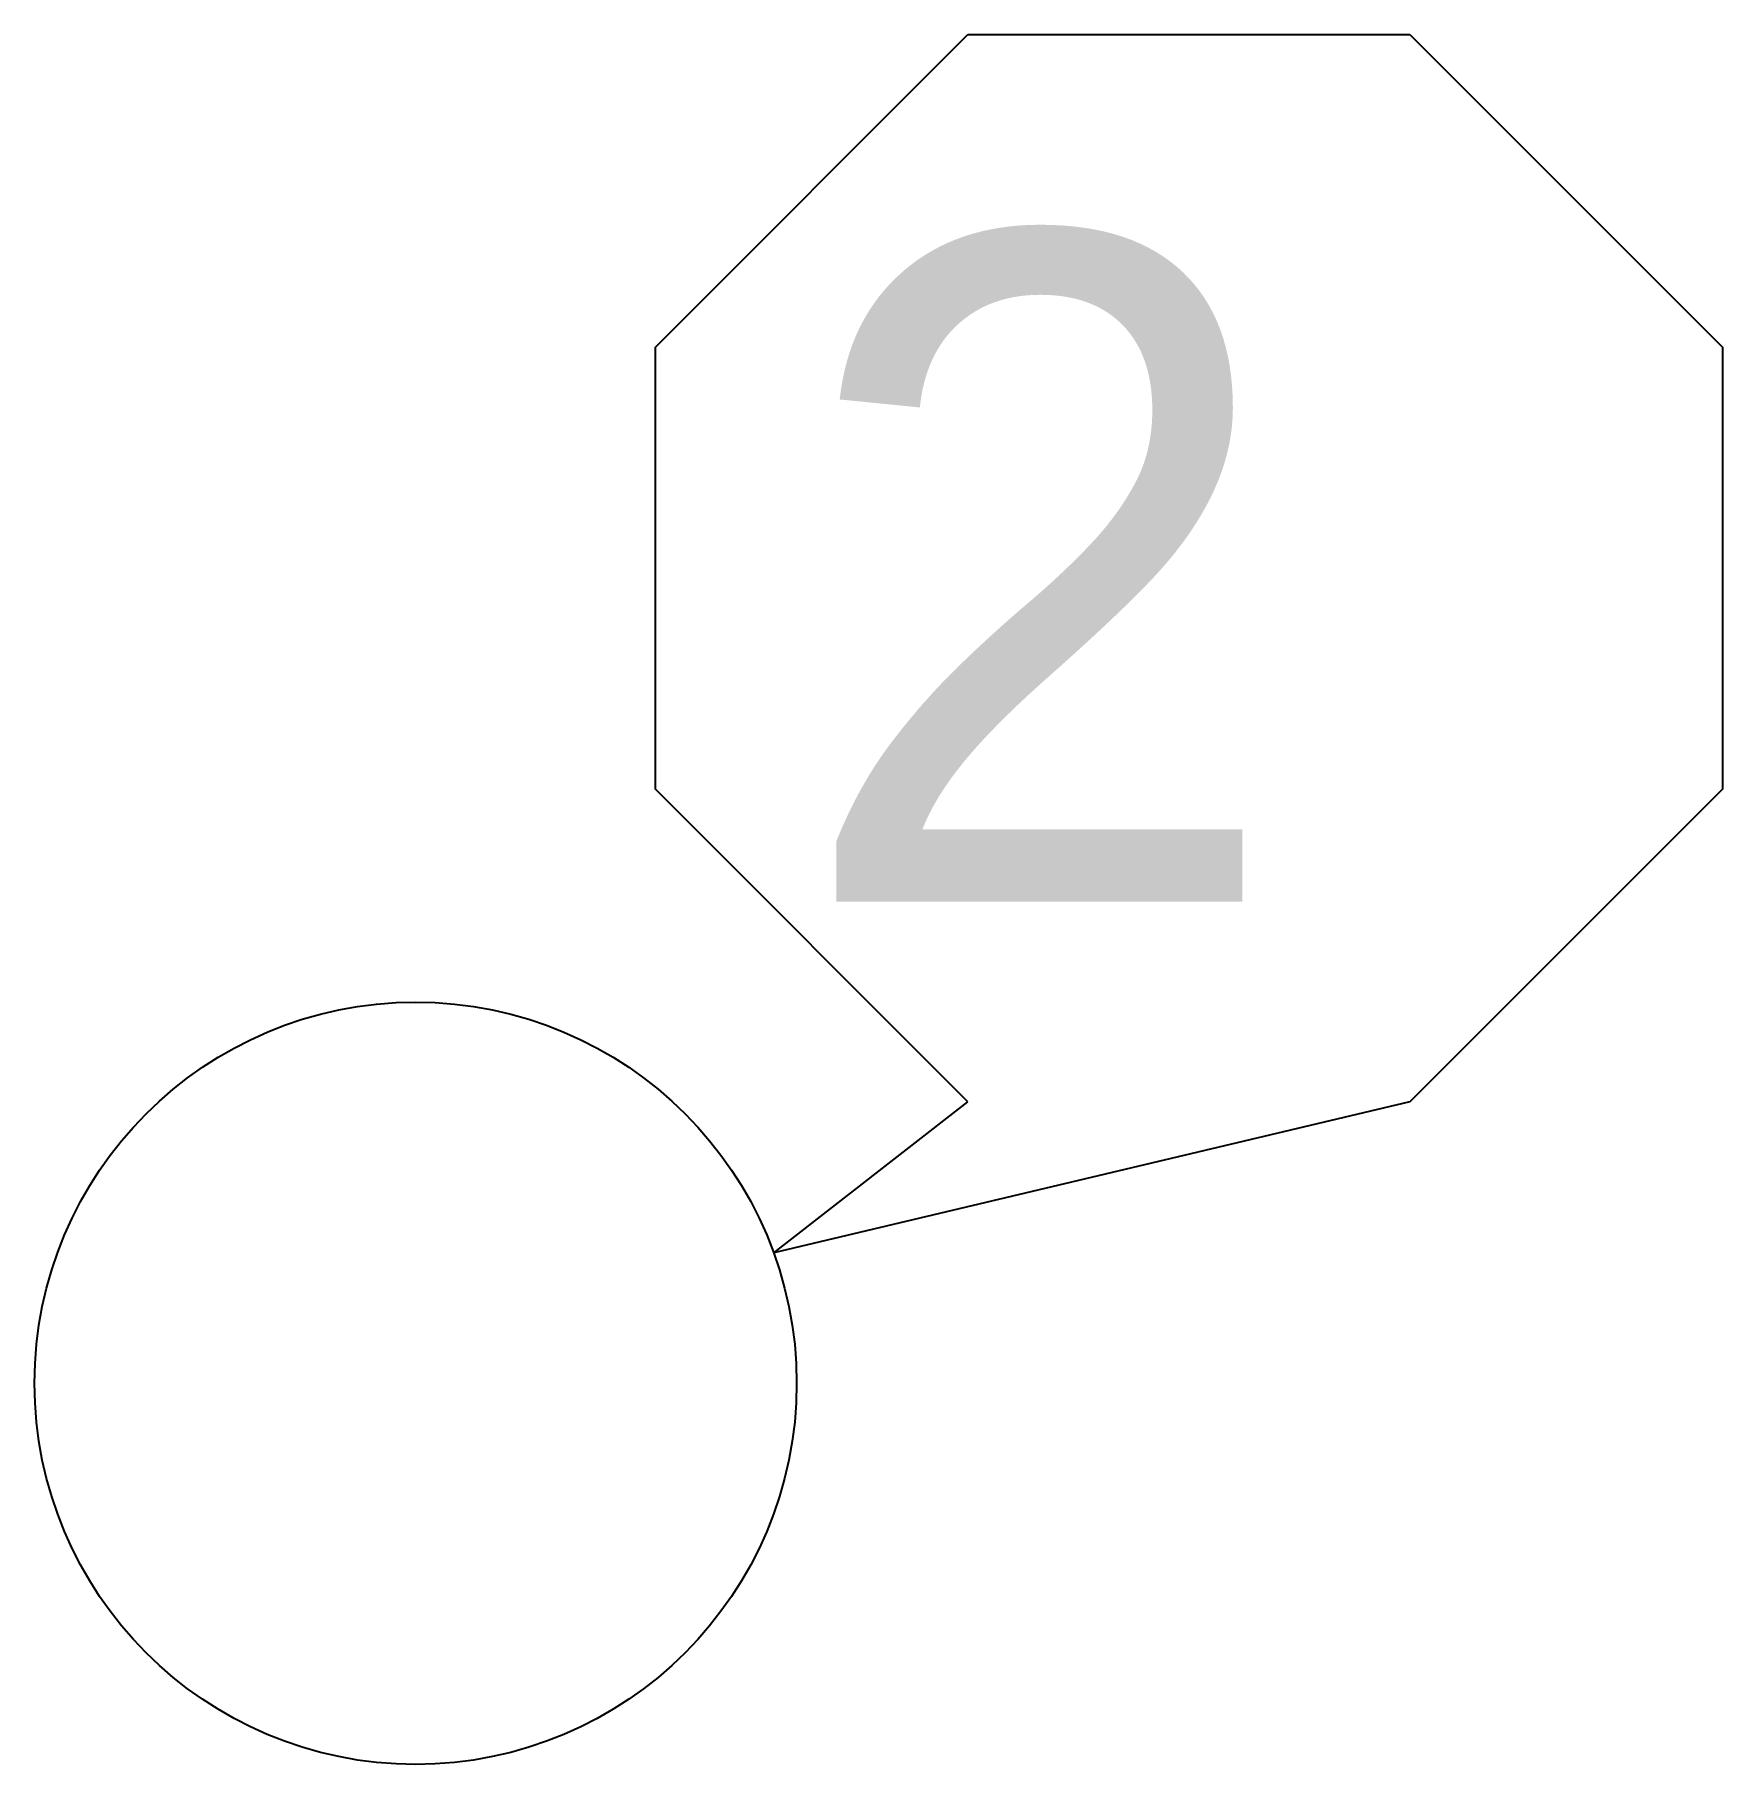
# Model space of a CAD drawing. Header units: metres. Extents: x -2 to 6.86, y -2 to 7.08.
import ezdxf

# ---------------------------------------------------------------- set-up
doc = ezdxf.new("R2010")
doc.units = ezdxf.units.M

msp = doc.modelspace()

# ---------------------------------------------------------------- linework, layer by layer
at = {"layer": 'cerchi', "color": 0}
msp.add_circle((0, 0), 2, dxfattribs=at)
at = {"layer": 'etichette', "color": 0}
for p, q in [((1.2591, 5.4371), (2.8993, 7.0773)), ((2.8993, 7.0773), (5.2189, 7.0773)), ((5.2189, 7.0773), (6.8591, 5.4371)), ((1.2591, 3.1175), (1.2591, 5.4371)), ((6.8591, 5.4371), (6.8591, 3.1175)), ((2.8993, 1.4773), (1.2591, 3.1175)), ((6.8591, 3.1175), (5.2189, 1.4773)), ((1.8794, 0.684), (2.8993, 1.4773)), ((5.2189, 1.4773), (1.8794, 0.684))]:
    msp.add_line(p, q, dxfattribs=at)

# ---------------------------------------------------------------- texts
at = {"layer": 'testo', "color": 0}
msp.add_text('2', height=3.5, dxfattribs=at).set_placement((1.9722, 2.5273))

doc.saveas('drawing.dxf')
